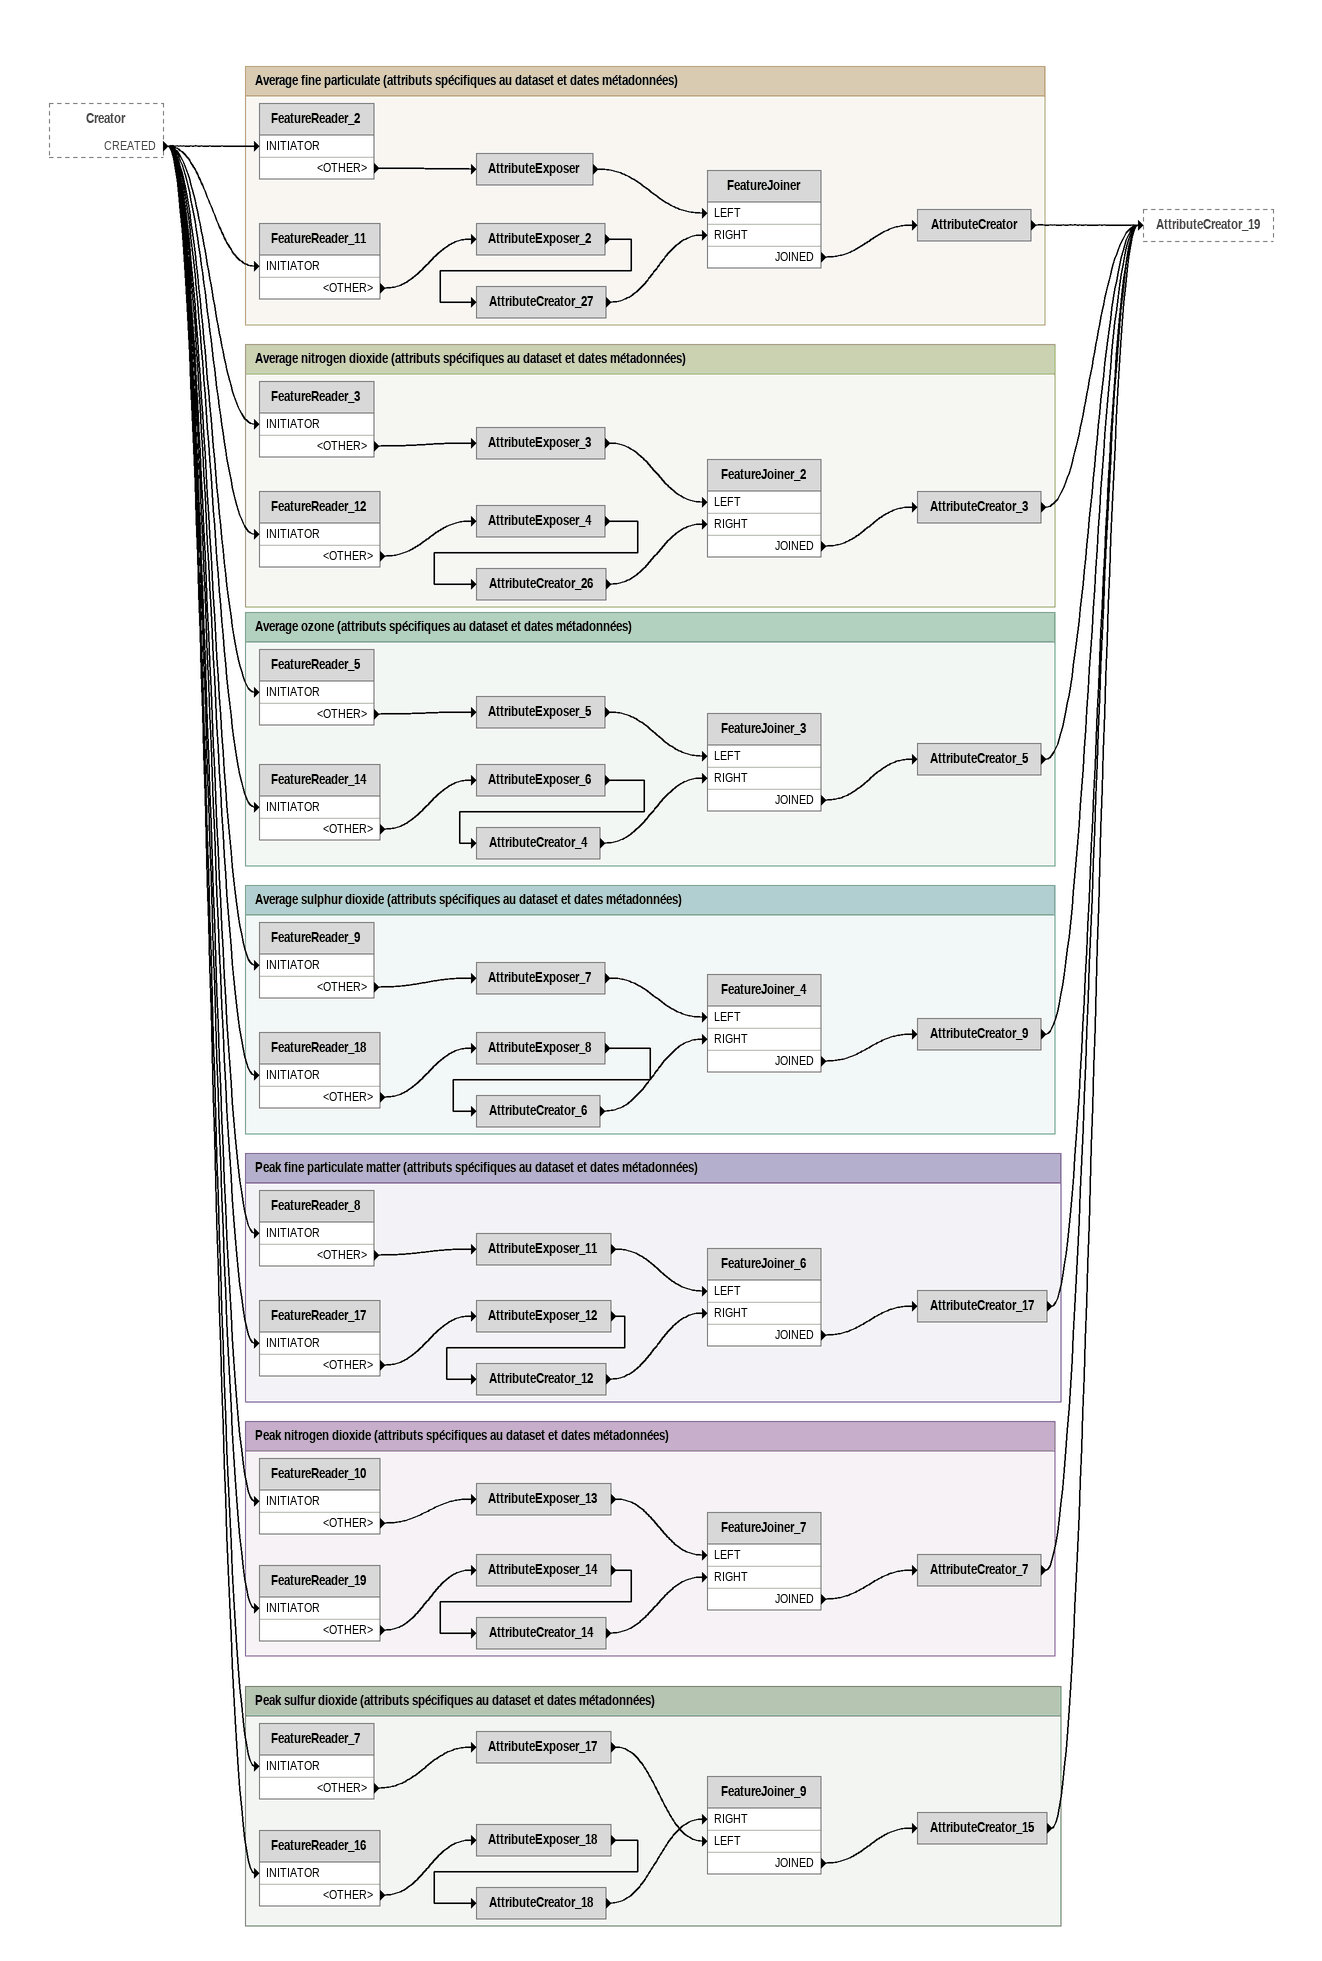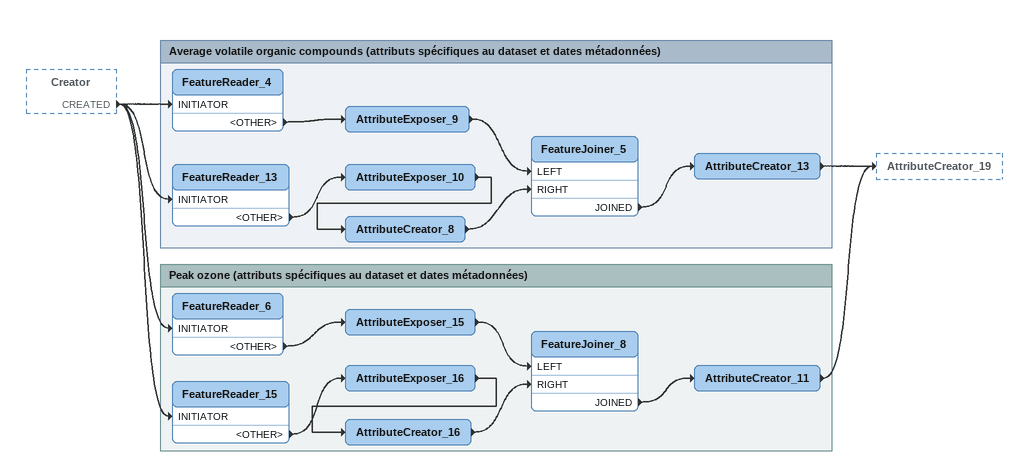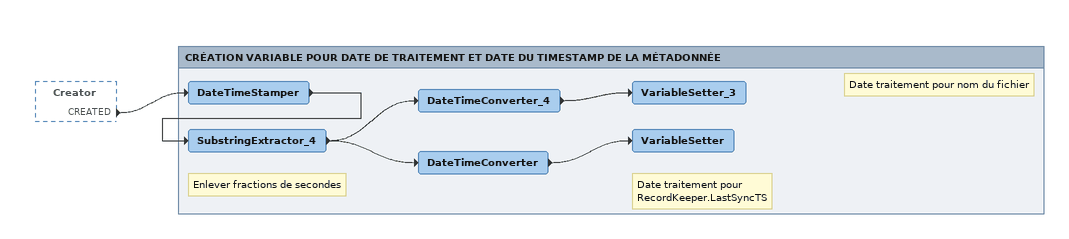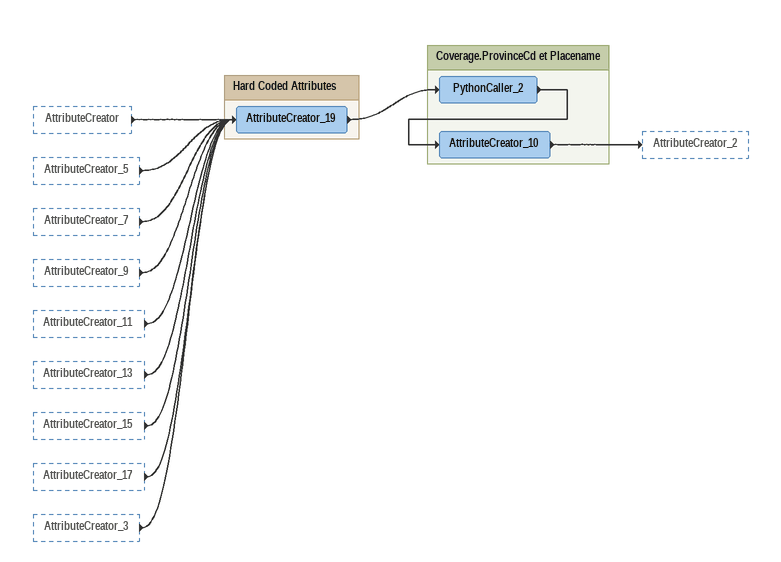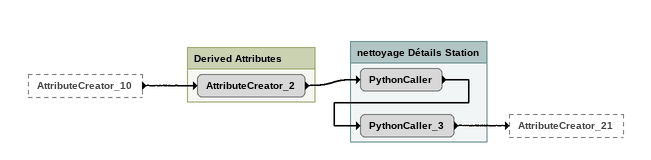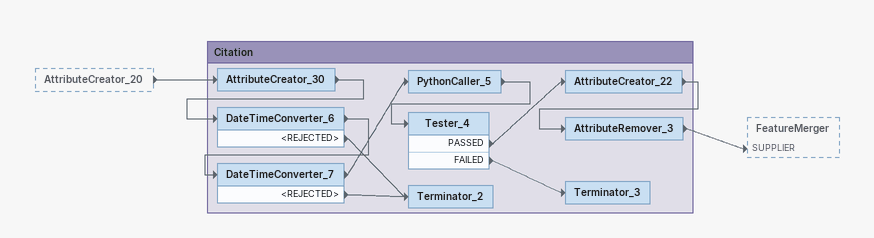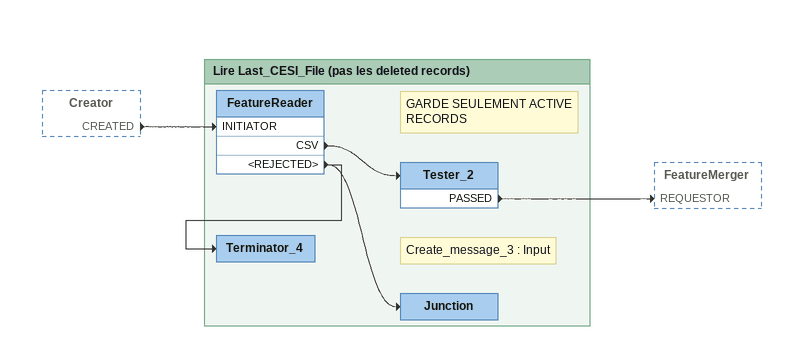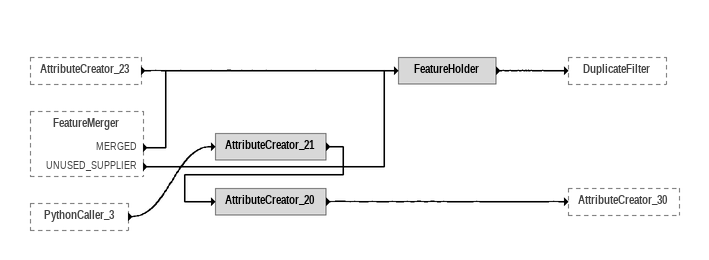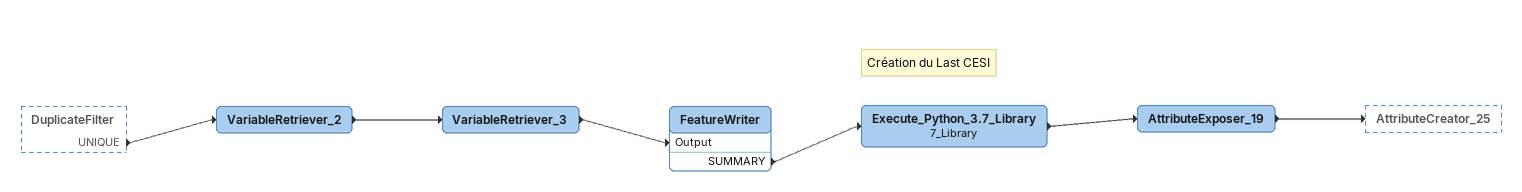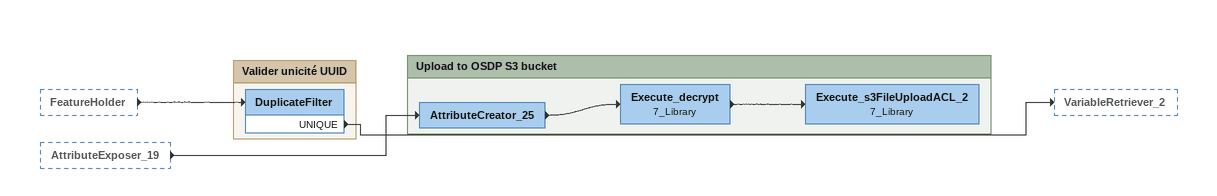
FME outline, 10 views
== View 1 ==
Creator [outside]
    CREATED -> FeatureReader_2 [INITIATOR]
    CREATED -> FeatureReader_3 [INITIATOR]
    CREATED -> FeatureReader_5 [INITIATOR]
    CREATED -> FeatureReader_10 [INITIATOR]
    CREATED -> FeatureReader_9 [INITIATOR]
    CREATED -> FeatureReader_7 [INITIATOR]
    CREATED -> FeatureReader_8 [INITIATOR]
    CREATED -> FeatureReader_11 [INITIATOR]
    CREATED -> FeatureReader_12 [INITIATOR]
    CREATED -> FeatureReader_14 [INITIATOR]
    CREATED -> FeatureReader_19 [INITIATOR]
    CREATED -> FeatureReader_18 [INITIATOR]
    CREATED -> FeatureReader_16 [INITIATOR]
    CREATED -> FeatureReader_17 [INITIATOR]

Bookmark: Average fine particulate (attributs spécifiques au dataset et dates métadonnées)
FeatureReader_2
    <OTHER> -> AttributeExposer
AttributeExposer
    -> FeatureJoiner [LEFT]
FeatureReader_11
    <OTHER> -> AttributeExposer_2
AttributeExposer_2
    -> AttributeCreator_27
AttributeCreator_27
    -> FeatureJoiner [RIGHT]
FeatureJoiner
    JOINED -> AttributeCreator
AttributeCreator
    -> AttributeCreator_19

Bookmark: Average nitrogen dioxide (attributs spécifiques au dataset et dates métadonnées)
FeatureReader_3
    <OTHER> -> AttributeExposer_3
AttributeExposer_3
    -> FeatureJoiner_2 [LEFT]
FeatureReader_12
    <OTHER> -> AttributeExposer_4
AttributeExposer_4
    -> AttributeCreator_26
AttributeCreator_26
    -> FeatureJoiner_2 [RIGHT]
FeatureJoiner_2
    JOINED -> AttributeCreator_3
AttributeCreator_3
    -> AttributeCreator_19

Bookmark: Average ozone (attributs spécifiques au dataset et dates métadonnées)
FeatureReader_5
    <OTHER> -> AttributeExposer_5
AttributeExposer_5
    -> FeatureJoiner_3 [LEFT]
FeatureReader_14
    <OTHER> -> AttributeExposer_6
AttributeExposer_6
    -> AttributeCreator_4
AttributeCreator_4
    -> FeatureJoiner_3 [RIGHT]
FeatureJoiner_3
    JOINED -> AttributeCreator_5
AttributeCreator_5
    -> AttributeCreator_19

Bookmark: Average sulphur dioxide (attributs spécifiques au dataset et dates métadonnées)
FeatureReader_9
    <OTHER> -> AttributeExposer_7
AttributeExposer_7
    -> FeatureJoiner_4 [LEFT]
FeatureReader_18
    <OTHER> -> AttributeExposer_8
AttributeExposer_8
    -> AttributeCreator_6
AttributeCreator_6
    -> FeatureJoiner_4 [RIGHT]
FeatureJoiner_4
    JOINED -> AttributeCreator_9
AttributeCreator_9
    -> AttributeCreator_19

Bookmark: Peak fine particulate matter (attributs spécifiques au dataset et dates métadonnées)
FeatureReader_8
    <OTHER> -> AttributeExposer_11
AttributeExposer_11
    -> FeatureJoiner_6 [LEFT]
FeatureReader_17
    <OTHER> -> AttributeExposer_12
AttributeExposer_12
    -> AttributeCreator_12
AttributeCreator_12
    -> FeatureJoiner_6 [RIGHT]
FeatureJoiner_6
    JOINED -> AttributeCreator_17
AttributeCreator_17
    -> AttributeCreator_19

Bookmark: Peak nitrogen dioxide (attributs spécifiques au dataset et dates métadonnées)
FeatureReader_10
    <OTHER> -> AttributeExposer_13
AttributeExposer_13
    -> FeatureJoiner_7 [LEFT]
FeatureReader_19
    <OTHER> -> AttributeExposer_14
AttributeExposer_14
    -> AttributeCreator_14
AttributeCreator_14
    -> FeatureJoiner_7 [RIGHT]
FeatureJoiner_7
    JOINED -> AttributeCreator_7
AttributeCreator_7
    -> AttributeCreator_19

Bookmark: Peak sulfur dioxide (attributs spécifiques au dataset et dates métadonnées)
FeatureReader_7
    <OTHER> -> AttributeExposer_17
AttributeExposer_17
    -> FeatureJoiner_9 [LEFT]
FeatureReader_16
    <OTHER> -> AttributeExposer_18
AttributeExposer_18
    -> AttributeCreator_18
AttributeCreator_18
    -> FeatureJoiner_9 [RIGHT]
FeatureJoiner_9
    JOINED -> AttributeCreator_15
AttributeCreator_15
    -> AttributeCreator_19

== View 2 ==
Creator [outside]
    CREATED -> FeatureReader_6 [INITIATOR]
    CREATED -> FeatureReader_4 [INITIATOR]
    CREATED -> FeatureReader_15 [INITIATOR]
    CREATED -> FeatureReader_13 [INITIATOR]

Bookmark: Average volatile organic compounds (attributs spécifiques au dataset et dates métadonnées)
FeatureReader_4
    <OTHER> -> AttributeExposer_9
AttributeExposer_9
    -> FeatureJoiner_5 [LEFT]
FeatureReader_13
    <OTHER> -> AttributeExposer_10
AttributeExposer_10
    -> AttributeCreator_8
AttributeCreator_8
    -> FeatureJoiner_5 [RIGHT]
FeatureJoiner_5
    JOINED -> AttributeCreator_13
AttributeCreator_13
    -> AttributeCreator_19

Bookmark: Peak ozone (attributs spécifiques au dataset et dates métadonnées)
FeatureReader_6
    <OTHER> -> AttributeExposer_15
AttributeExposer_15
    -> FeatureJoiner_8 [LEFT]
FeatureReader_15
    <OTHER> -> AttributeExposer_16
AttributeExposer_16
    -> AttributeCreator_16
AttributeCreator_16
    -> FeatureJoiner_8 [RIGHT]
FeatureJoiner_8
    JOINED -> AttributeCreator_11
AttributeCreator_11
    -> AttributeCreator_19

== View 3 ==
Creator [outside]
    CREATED -> DateTimeStamper

Bookmark: CRÉATION VARIABLE POUR DATE DE TRAITEMENT ET DATE DU TIMESTAMP DE LA MÉTADONNÉE
DateTimeStamper
    -> SubstringExtractor_4
Note: Enlever fractions de secondes
SubstringExtractor_4
    -> DateTimeConverter
    -> DateTimeConverter_4
DateTimeConverter_4
    -> VariableSetter_3
Note: Date traitement pour nom du fichier
VariableSetter_3
DateTimeConverter
    -> VariableSetter
Note: Date traitement pour / RecordKeeper.LastSyncTS
VariableSetter

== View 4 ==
AttributeCreator [outside]
    -> AttributeCreator_19
AttributeCreator_5 [outside]
    -> AttributeCreator_19
AttributeCreator_7 [outside]
    -> AttributeCreator_19
AttributeCreator_9 [outside]
    -> AttributeCreator_19
AttributeCreator_11 [outside]
    -> AttributeCreator_19
AttributeCreator_13 [outside]
    -> AttributeCreator_19
AttributeCreator_15 [outside]
    -> AttributeCreator_19
AttributeCreator_17 [outside]
    -> AttributeCreator_19
AttributeCreator_3 [outside]
    -> AttributeCreator_19

Bookmark: Hard Coded Attributes
AttributeCreator_19
    -> PythonCaller_2

Bookmark: Coverage.ProvinceCd et Placename
PythonCaller_2
    -> AttributeCreator_10
AttributeCreator_10
    -> AttributeCreator_2

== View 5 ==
AttributeCreator_10 [outside]
    -> AttributeCreator_2

Bookmark: Derived Attributes
AttributeCreator_2
    -> PythonCaller

Bookmark: nettoyage Détails Station
PythonCaller
    -> PythonCaller_3
PythonCaller_3
    -> AttributeCreator_21

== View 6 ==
AttributeCreator_20 [outside]
    -> AttributeCreator_30

Bookmark: Citation
AttributeCreator_30
    -> DateTimeConverter_6
DateTimeConverter_6
    -> DateTimeConverter_7
    <REJECTED> -> Terminator_2
DateTimeConverter_7
    -> PythonCaller_5
    <REJECTED> -> Terminator_2
PythonCaller_5
    -> Tester_4
Tester_4
    PASSED -> AttributeCreator_22
    FAILED -> Terminator_3
AttributeCreator_22
    -> AttributeRemover_3
AttributeRemover_3
    -> FeatureMerger [SUPPLIER]
Terminator_3
Terminator_2

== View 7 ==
Creator [outside]
    CREATED -> FeatureReader [INITIATOR]

Bookmark: Lire Last_CESI_File (pas les deleted records)
FeatureReader
    CSV -> Tester_2
    <REJECTED> -> Terminator_4
    <REJECTED> -> Junction
Note: GARDE SEULEMENT ACTIVE RECORDS
Tester_2
    PASSED -> FeatureMerger [REQUESTOR]
Terminator_4
Note: Create_message_3 : Input
Junction

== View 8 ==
AttributeCreator_23 [outside]
    -> FeatureHolder
FeatureMerger [outside]
    MERGED -> FeatureHolder
    UNUSED_SUPPLIER -> FeatureHolder
PythonCaller_3 [outside]
    -> AttributeCreator_21
AttributeCreator_21
    -> AttributeCreator_20
AttributeCreator_20
    -> AttributeCreator_30
FeatureHolder
    -> DuplicateFilter

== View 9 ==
DuplicateFilter [outside]
    UNIQUE -> VariableRetriever_2
VariableRetriever_2
    -> VariableRetriever_3
VariableRetriever_3
    -> FeatureWriter [Output]
FeatureWriter
    SUMMARY -> Execute_Python_3.7_Library
Note: Création du Last CESI
Execute_Python_3.7_Library: 7_Library
    -> AttributeExposer_19
AttributeExposer_19
    -> AttributeCreator_25

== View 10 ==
FeatureHolder [outside]
    -> DuplicateFilter
AttributeExposer_19 [outside]
    -> AttributeCreator_25

Bookmark: Valider unicité UUID
DuplicateFilter
    UNIQUE -> VariableRetriever_2

Bookmark: Upload to OSDP S3 bucket
AttributeCreator_25
    -> Execute_decrypt
Execute_decrypt: 7_Library
    -> Execute_s3FileUploadACL_2
Execute_s3FileUploadACL_2: 7_Library
